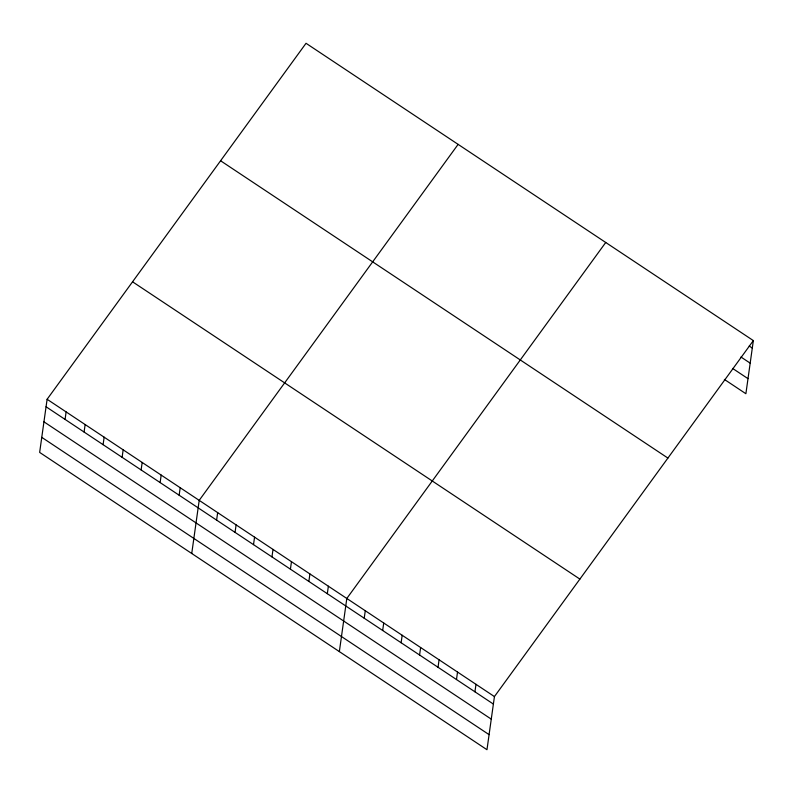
<?xml version="1.0" encoding="UTF-8"?>
<svg xmlns="http://www.w3.org/2000/svg" width="793" height="793" viewBox="0 0 793 793"><rect width="100%" height="100%" fill="white"/><g stroke="black" fill="none" stroke-linecap="round" stroke-linejoin="round"><path stroke-width="1.19" d="M47.114 399.276L39.65 452.406L486.971 749.712L494.435 696.581L753.35 340.594L306.029 43.288L47.114 399.276L494.435 696.581M65.076 419.408L66.126 411.914M84.088 432.036L85.138 424.552M103.1 444.675L104.151 437.181M122.112 457.313L123.163 449.819M141.124 469.942L142.175 462.458M160.127 482.58L161.187 475.086M179.139 495.219L180.199 487.725M191.737 553.494L199.202 500.363L458.116 144.376M216.608 520.119L217.659 512.625M235.055 532.381L236.106 524.887M253.512 544.642L254.563 537.148M271.959 556.904L273.01 549.41M290.416 569.166L291.467 561.682M308.864 581.438L309.914 573.944M327.321 593.699L328.371 586.205M339.354 651.598L346.819 598.467L605.733 242.48M364.225 618.223L365.276 610.729M382.672 630.485L383.723 623.001M401.129 642.746L402.18 635.262M419.576 655.018L420.627 647.524M438.033 667.28L439.084 659.786M456.481 679.542L457.531 672.048M474.938 691.803L475.988 684.319M753.35 340.594L745.886 393.724L724.356 379.411M749.226 346.035L752.299 348.087M740.959 357.009L750.178 363.144M732.623 368.438L747.997 378.657M220.593 160.771L667.904 458.067M132.56 281.802L579.881 579.098M46.063 406.769L493.385 704.065M43.952 421.826L491.273 719.132M41.771 437.349L489.093 734.645"/></g></svg>
